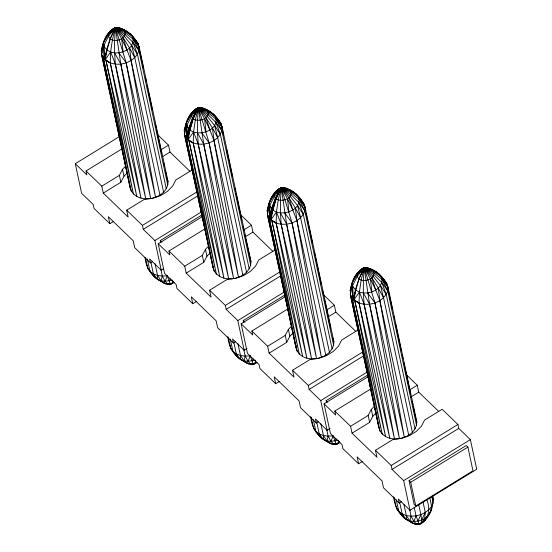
<?xml version="1.0" encoding="UTF-8"?>
<svg xmlns="http://www.w3.org/2000/svg" width="552" height="552" viewBox="0 0 552 552"><rect width="100%" height="100%" fill="white"/><g stroke="black" fill="none" stroke-linecap="round" stroke-linejoin="round"><path stroke-width="0.83" d="M139.552 50.177L138.11 43.449C132.784 35.763 125.442 27.786 115.423 27.6L112.394 39.903L110.635 51.936L110.29 62.997L140.988 198.133L115.334 64.101L114.554 52.799L114.609 40.393L115.423 27.6C126.291 27.772 135.675 37.308 139.173 46.934L168.022 181.518C168.194 199.976 135.019 206.103 130.127 187.652L101.568 54.579C101.34 44.484 105.632 32.182 115.423 27.6L120.419 28.097L121.668 28.959M223.56 135.254L221.035 123.482C215.708 115.796 208.366 107.819 198.347 107.633L195.318 119.936L193.559 131.969L193.214 143.03L223.912 278.167L198.251 144.134L197.478 132.832L197.533 120.426L198.347 107.633C209.215 107.806 218.599 117.341 222.097 126.967L250.946 261.551C251.119 280.009 217.943 286.136 213.051 267.685L184.492 134.612C184.264 124.517 188.556 112.215 198.347 107.633L203.343 108.13L204.592 108.992M333.636 345.276L304.787 210.698L305.014 207C300.433 197.595 292.581 187.887 281.265 187.666L278.236 199.969L276.483 212.002L276.138 223.063L306.836 358.2L281.175 224.167L280.402 212.865L280.457 200.459L281.265 187.666C292.139 187.839 301.523 197.374 305.014 207L333.87 341.578C334.043 360.042 300.868 366.169 295.975 347.719L267.416 214.645C267.189 204.55 271.48 192.241 281.265 187.666L286.26 188.163L287.516 189.025M387.959 288.592L386.883 283.542C381.549 275.862 374.215 267.879 364.189 267.699L361.16 280.002L359.407 292.036L359.062 303.096L389.76 438.233L364.099 304.2L363.326 292.898L363.382 280.492L364.189 267.699C375.056 267.865 384.447 277.408 387.939 287.033L416.794 421.611C416.967 440.068 383.792 446.202 378.9 427.752L350.341 294.678C350.113 284.584 354.405 272.274 364.189 267.699L369.184 268.196L370.44 269.059M145.086 257.425C145.618 265.291 149.254 271.963 154.85 277.366C157.941 280.278 162.378 280.789 165.455 283.804L170.451 284.301L173.894 282.424L170.451 284.301L165.455 283.804L157.513 279.409L157.568 275.455L155.05 263.725M227.831 336.623C228.445 344.745 231.861 351.831 237.774 357.399C240.865 360.311 245.302 360.822 248.379 363.837L253.375 364.334L256.818 362.457L253.375 364.334L248.379 363.837L240.437 359.442L240.486 355.488L237.974 343.758M310.755 416.656C311.362 424.778 314.785 431.864 320.698 437.432C323.789 440.344 328.226 440.855 331.303 443.87L336.299 444.367L339.742 442.49L336.299 444.367L331.303 443.87L323.362 439.475L323.41 435.514L320.898 423.784M432.651 495.579C434.61 506.225 429.332 519.529 419.223 524.4L414.228 523.903L406.286 519.508L406.334 515.547L404.002 504.659M167.794 185.21L138.938 50.632L139.173 46.934L132.363 36.356L124.704 31.071L115.423 27.6C106.432 31.747 103.5 41.738 101.292 50.549L101.823 53.075L101.292 50.549L108.537 36.218L115.423 27.6L123.572 29.684C130.438 38.24 111.925 45.333 108.537 36.218L108.882 32.754L115.423 27.6L116.431 27.904M213.141 266.202L213.051 267.685L198.72 199.555M250.718 265.243L221.863 130.665L222.097 126.967L215.287 116.389L207.628 111.104L198.347 107.633C189.357 111.78 186.424 121.771 184.216 130.582L184.568 132.266M229.722 343.523L229.625 345L230.598 346.27M296.113 345.497L295.975 347.719L284.832 294.727M312.549 425.033L312.687 422.818M416.56 425.309L387.711 290.731L387.939 287.033L381.135 276.448L373.476 271.17L364.189 267.699C355.198 271.839 352.273 281.837 350.065 290.649L357.31 276.31L364.189 267.699L372.345 269.783C379.21 278.339 360.697 285.425 357.31 276.31L357.648 272.854L364.189 267.699L367.349 267.92M431.008 508.599L430.87 510.772L429.166 513.443M139.173 46.934L133.322 39.337L125.249 32.761L115.423 27.6L108.378 34.583L103.555 42.552L103.838 45.43C109.544 59.733 137.827 51.736 132.363 36.356M199.355 107.937L198.347 107.633L191.806 112.787C188.273 125.566 214.783 120.253 206.496 109.717L198.347 107.633L191.302 114.616L186.479 122.585C187.494 140.305 221.593 133.066 215.287 116.389M282.279 187.97L281.265 187.666L274.73 192.82C271.198 205.599 297.7 200.286 289.42 189.75L281.265 187.666L274.227 194.649L269.404 202.618C270.418 220.338 304.518 213.1 298.211 196.415L290.552 191.137L281.265 187.666C272.281 191.813 269.348 201.804 267.14 210.616L267.492 212.299M387.939 287.033L382.094 279.436L374.021 272.86L364.189 267.699L357.151 274.682L352.328 282.652L352.604 285.522C358.317 299.833 386.6 291.829 381.135 276.448M110 32.651L110.145 30.947M188.529 128.678L187.19 138.8L184.492 134.612L214.114 271.17L186.321 138.262C196.112 148.992 217.322 144.493 221.863 130.665L215.998 122.544L208.028 114.595L198.347 107.633L191.461 116.244L186.762 125.463L184.492 134.612L186.321 138.262L193.214 143.03L219.737 276.6L188.998 140.85L187.57 139.138L188.529 128.678L192.462 118.073L198.347 107.633L208.173 112.794L216.246 119.37L222.097 126.967M332.132 348.933L303.283 214.348L297.556 205.579L290.179 196.326L281.265 187.666L274.385 196.277L269.68 205.489L267.416 214.645C274.013 230.039 300.219 225.72 304.787 210.698L298.922 202.577L290.952 194.628L281.265 187.666L275.952 198.665L270.37 219.241L276.138 223.063L302.662 356.633L271.922 220.883L270.494 219.172L271.453 208.711L275.386 198.106L281.265 187.666L291.097 192.827L299.17 199.403L305.014 207M393.679 496.69C394.287 504.811 397.709 511.897 403.622 517.466C406.714 520.377 411.15 520.881 414.228 523.903L419.223 524.4L422.666 522.523L424.716 518.5L425.281 512.484L423.129 502.43M246.53 272.26L217.681 137.676L212.472 128.071L206.034 117.728L198.347 107.633L193.027 118.632L187.57 139.138L186.321 138.262L216.391 274.213L188.998 140.85L187.452 139.207L188.812 128.989L192.62 118.245L198.347 107.633L207.255 116.293L214.631 125.545L220.358 134.315L249.207 268.9M271.453 208.711L270.114 218.827L267.416 214.645L297.038 351.203L269.245 218.295L270.494 219.172L271.736 209.015L275.545 198.278L281.265 187.666L288.951 197.761L295.396 208.104L300.605 217.709L329.454 352.293M242.859 275.103L214.01 140.518L209.891 129.975L204.599 118.873L198.347 107.633L193.248 118.818L189.909 129.989L188.094 139.69L193.214 143.03M325.783 355.136L296.935 220.552L292.815 210.008L287.523 198.899L281.265 187.666L276.172 198.844L272.833 210.022L270.998 219.875L271.922 220.883L299.315 354.246L269.245 218.295L270.004 218.896M138.938 50.632L133.073 42.511L125.104 34.562L115.423 27.6L110.338 38.792L107.012 49.977L105.246 59.747L106.074 60.817L136.813 196.567L110.29 62.997L103.396 58.229L101.568 54.579L103.838 45.43L104.611 59.071C114.264 68.959 134.729 63.839 138.938 50.632L133.322 39.337M387.711 290.731L381.846 282.61L373.876 274.661L364.189 267.699L359.104 278.891L355.785 290.076L353.963 299.777L354.846 300.916L385.579 436.66L359.062 303.096L352.169 298.328L350.341 294.678L352.604 285.522L353.383 299.17C363.037 309.051 383.495 303.938 387.711 290.731L382.094 279.436M187.57 139.138L189.522 129.665L193.027 118.632M270.494 219.172L272.447 209.698L275.952 198.665M111.973 29.477L115.423 27.6L120.778 64.025L145.721 198.782L115.334 64.101L110.635 51.936L105.246 59.747L104.611 59.071L106.646 49.68L110.131 38.626L115.423 27.6L124.331 36.266L131.707 45.512L137.434 54.282L166.283 188.867M359.062 303.096L353.763 299.736L350.341 294.678L379.955 431.236L352.169 298.328L353.383 299.17L355.419 289.772L358.903 278.719L364.189 267.699L373.104 276.359L380.48 285.612L386.207 294.382L415.056 428.966M160.86 269.397L162.295 276.097L165.151 281.313L167.767 284.094L172.176 283.286L172.783 280.568M255.7 360.601L255.1 363.319L250.691 364.127L248.076 361.346L245.219 356.13L243.784 349.43M326.708 429.463L328.143 436.163L331 441.379L333.615 444.16L338.024 443.353L338.624 440.634M409.632 509.496L411.067 516.196L413.924 521.412L416.539 524.193L420.948 523.386L421.7 519.984L425.281 512.484L428.952 509.641L431.629 506.281L433.141 502.624L431.878 496.759M102.589 46.478L103.555 42.552M186.479 122.585L185.513 126.505L186.438 125.249M268.438 206.538L269.404 202.618M351.362 286.571L352.328 282.652M172.196 280.099L165.151 281.313L161.074 280.795L162.295 276.097L167.256 275.779L170.451 284.301L173.356 282.507M255.121 360.132L248.076 361.346L243.998 360.829L245.219 356.13L250.18 355.812L253.375 364.334L256.866 362.222M338.045 440.165L331 441.379L326.922 440.862L328.143 436.163L333.104 435.845L336.299 444.367L339.804 442.242M429.836 497.904L431.629 506.281C431.616 517.314 419.513 523.261 409.846 520.895L411.067 516.196L416.022 515.872L420.872 514.609L425.281 512.484M432.947 500.554L433.368 498.932L432.52 496.138M353.383 299.17L355.785 290.076M110.29 62.997L104.99 59.644L101.568 54.579L131.19 191.137L103.396 58.229L104.611 59.071L107.012 49.977M165.151 281.313L167.256 275.779M248.076 361.346L250.18 355.812M331 441.379L333.104 435.845M413.924 521.412L416.022 515.872L414.228 507.495M426.172 518.121L425.502 519.756L422.991 521.612M169.25 280.954L170.202 278.801M252.174 360.98L253.126 358.834M335.098 441.013L336.051 438.868M426.799 499.588C430.512 508.344 429.152 520.591 419.223 524.4L418.023 521.047L420.872 514.609L418.72 504.556M187.19 138.8L186.762 125.463L184.216 130.582L184.582 132.259M270.114 218.827L269.68 205.489L267.14 210.616L267.506 212.292M194.214 110.849L194.897 109.51L198.347 107.633L209.105 142.823L238.45 277.228L214.01 140.518L212.472 128.071M277.138 190.882L277.822 189.543L281.265 187.666L292.029 222.856L321.374 357.261L296.935 220.552L295.396 208.104M192.655 169.616L175.798 179.987L172.659 186.038L167.442 191.406L160.577 195.622L152.628 198.354L144.265 199.369L126.67 210.188L128.154 217.095L103.279 193.09L101.796 186.176L119.391 175.363L122.523 169.305L125.428 166.325M103.279 193.09L120.867 182.27L124.007 176.212L127.484 172.638M274.848 250.104L258.722 260.02L255.583 266.071L250.367 271.439L243.494 275.655L235.552 278.387L227.189 279.402L209.594 290.221L211.078 297.128L186.203 273.123L184.72 266.209L202.315 255.39L205.447 249.338L208.932 245.764M186.203 273.123L203.792 262.303L206.931 256.245L209.829 253.271M358.503 329.682L341.647 340.046L338.507 346.104L333.291 351.465L326.418 355.688L318.476 358.421L310.114 359.435L292.519 370.254L294.002 377.161L269.128 353.156L267.644 346.242L285.232 335.423L288.372 329.371L291.849 325.79M269.128 353.156L286.716 342.337L289.855 336.278L293.333 332.704M401.442 501.658L399.241 503.01L398.392 499.056L410.005 510.262L476.721 469.248L470.373 439.627L458.76 428.421L457.918 424.474L442.159 409.267L424.571 420.079L421.431 426.137L416.208 431.498L409.342 435.721L401.401 438.454L393.038 439.468L375.443 450.28L376.926 457.194L352.045 433.182L350.568 426.275L368.156 415.456L371.296 409.398L374.773 405.823M352.045 433.182L369.64 422.37L372.779 416.311L376.257 412.737M188.57 140.27L186.321 138.262L188.073 139.842L186.748 138.58L186.762 125.463M271.494 220.303L269.245 218.295L271.494 220.303L276.138 223.063M427.027 516.789L428.311 514.781M188.094 139.69L193.559 131.969L198.251 144.134L228.645 278.815L203.702 144.058L198.347 107.633M271.018 219.724L276.483 212.002L281.175 224.167L311.57 358.848L286.626 224.091L281.265 187.666M172.176 283.286L173.59 281.458M338.024 443.353L339.439 441.524M420.948 523.386L424.716 518.5M113.091 29.711L114.147 28.449M334.74 444.084L336.299 444.367L337.555 443.256M251.815 364.051L253.375 364.334L255.252 362.671M189.591 116.155L190.895 115.106M272.515 196.188L273.82 195.139M172.962 282.445L170.451 284.301L168.891 284.018M421.107 523.006L419.223 524.4L417.664 524.117M253.375 364.334L255.417 362.871M336.299 444.367L339.025 442.407M412.378 432.326L383.523 297.742L378.32 288.137L371.875 277.794L364.189 267.699L360.746 269.576M113.505 221.442L109.841 223.691L94.081 208.49L93.24 204.537L81.627 193.331L75.279 163.716L119.266 136.668M75.279 163.716L86.885 174.922L86.043 170.968L121.964 148.881M161.184 149.668L168.512 145.155L157.603 134.633M162.667 156.575L169.995 152.069L168.512 145.155M163.433 268.81L161.232 270.163L154.884 240.548L143.278 229.342L142.43 225.395L196.684 192.034M143.278 229.342L197.526 195.988M154.884 240.548L201.073 212.147M160.632 242.211L160.287 240.575L202.073 214.887M196.429 301.475L192.765 303.724L177.006 288.523L176.164 284.57L164.551 273.364L158.203 243.749L202.191 216.701M158.203 243.749L169.809 254.955L168.967 251.001L204.889 228.914M109.841 223.691L108.358 216.784L133.232 240.796L134.716 247.703L150.475 262.911L152.669 261.558M243.377 230.149L251.436 225.188L240.527 214.666M245.585 236.608L252.919 232.102L251.436 225.188M247.089 348.395L244.156 350.196L237.808 320.581L226.196 309.375L225.354 305.422L280.34 271.618M226.196 309.375L280.45 276.021M237.808 320.581L284.728 291.732M243.556 322.244L243.211 320.608L284.998 294.92M279.353 381.508L275.69 383.757L259.93 368.55L259.081 364.603L247.475 353.397L241.127 323.782L285.115 296.734M241.127 323.782L252.733 334.981L251.884 331.034L287.813 308.947M192.765 303.724L191.282 296.817L216.156 320.822L217.64 327.736L233.392 342.944L235.594 341.591M327.032 309.727L334.36 305.221L323.451 294.699M328.509 316.641L335.844 312.135L334.36 305.221M330.013 428.428L327.081 430.229L320.733 400.614L309.12 389.408L308.278 385.455L363.264 351.652M309.12 389.408L364.106 355.598M320.733 400.614L367.653 371.765M326.48 402.277L326.135 400.642L367.922 374.953M362.278 461.541L358.607 463.79L342.854 448.583L342.005 444.636L330.4 433.43L324.052 403.816L368.771 376.319M324.052 403.816L335.657 415.014L334.809 411.067L370.737 388.981M275.69 383.757L274.206 376.85L299.08 400.856L300.564 407.769L316.317 422.977L318.518 421.624M409.957 389.76L417.284 385.255L406.375 374.725M410.702 397.123L418.768 392.168L417.284 385.255M410.005 510.262L403.657 480.64L392.044 469.441L391.202 465.488L457.918 424.474M392.044 469.441L458.76 428.421M403.657 480.64L470.373 439.627M409.053 480.675L466.24 445.519L467.903 447.12L472.981 470.815L415.794 505.97L414.138 504.369L409.053 480.675L410.716 482.276L415.794 505.97M410.716 482.276L467.903 447.12M279.995 188.515L281.52 188.149M117.148 27.876L118.576 27.821M200.072 107.909L201.501 107.854M282.997 187.942L284.425 187.887M147.35 258.929L150.04 271.494L153.387 273.882L157.568 275.455L162.295 276.097M230.274 338.962L232.965 351.527L236.311 353.915L240.486 355.488L245.219 356.13M313.377 419.83L315.889 431.56L319.235 433.948L323.41 435.514L328.143 436.163M396.301 499.864L398.813 511.594L402.16 513.981L406.334 515.547L411.067 516.196M354.405 300.322L352.169 298.328L382.239 434.279L354.846 300.916L352.169 298.328L353.963 299.777L359.407 292.036L364.099 304.2L394.494 438.881L369.55 304.124L364.189 267.699L370.447 278.933L375.739 290.041L379.859 300.585L408.708 435.162M167.332 283.735L163.44 283.017L161.929 281.858M250.256 363.761L246.364 363.05L237.774 357.399L230.688 348.484L228.349 337.596M333.18 443.794L329.289 443.083L320.698 437.432L315.889 431.56M416.104 523.827L412.206 523.117L403.622 517.466L396.536 508.551L394.197 497.662M209.18 111.663L210.636 112.187M291.373 191.434L293.56 192.22M374.297 271.467L376.478 272.246L377.644 273.426M105.68 60.278L103.396 58.229L133.467 194.18L106.074 60.817L103.396 58.229L104.611 59.071M145.611 258.398L147.763 268.458L154.85 277.366L161.218 281.41M300.343 199.52L301.675 200.473L296.458 195.167M383.26 279.547L384.599 280.506L379.962 275.786M147.763 268.458L150.158 270.508M230.688 348.484L231.881 349.513M311.273 417.629L313.612 428.518L315.406 430.063M396.536 508.551L398.923 510.607M104.99 59.644L103.873 58.588L103.838 45.43M353.763 299.736L352.645 298.687L352.604 285.522M169.995 152.069L190.019 171.396M252.919 232.102L272.943 251.429M335.844 312.135L355.867 331.462M418.768 392.168L438.792 411.495M160.287 240.575L161.943 242.176M243.211 320.608L244.867 322.209M326.135 400.642L327.791 402.242M86.043 170.968L101.796 186.176M126.67 210.188L142.43 225.395M168.967 251.001L184.72 266.209M209.594 290.221L225.354 305.422M251.884 331.034L267.644 346.242M292.519 370.254L308.278 385.455M334.809 411.067L350.568 426.275M375.443 450.28L391.202 465.488M161.232 270.163L149.626 258.964L150.475 262.911M244.156 350.196L232.551 338.99L233.392 342.944M327.081 430.229L315.475 419.023L316.317 422.977M399.241 503.01L383.488 487.802L382.005 480.889L357.13 456.883L358.607 463.79M270.37 219.241L270.998 219.875L269.673 218.613L269.68 205.489M215.273 116.9L218.751 120.439M128.871 33.334L127.712 32.154L128.775 33.458M132.349 36.867L134.088 38.64M398.813 511.594L401.994 515.085M232.965 351.527L236.152 355.019M150.04 271.494L153.228 274.986M313.612 428.518L316.889 432.437M379.134 273.999L386.883 283.542M296.21 193.966L303.959 203.515L304.676 206.876M213.286 113.933L221.035 123.482M130.369 33.9L138.11 43.449M146.701 264.967L147.674 266.236M129.547 48.038L131.086 60.485L155.526 197.195L126.18 62.79L115.423 27.6L123.11 37.695L129.547 48.038L134.757 57.643L163.606 192.227M399.641 502.251L402.16 513.981L406.286 519.508M316.717 422.218L319.235 433.948L323.362 439.475M233.793 342.185L236.311 353.915L240.437 359.442M150.868 262.152L153.387 273.882L157.513 279.409M367.591 292.857L374.953 302.889L404.299 437.294L379.859 300.585L378.32 288.137M284.666 212.824L292.029 222.856L316.524 358.524L286.626 224.091L280.402 212.865M201.742 132.79L209.105 142.823L233.599 278.491L203.702 144.058L197.478 132.832M118.818 52.757L126.18 62.79L150.682 198.458L120.778 64.025L114.554 52.799M406.334 515.547L409.846 520.895M323.41 435.514L326.922 440.862M240.486 355.488L243.998 360.829M157.568 275.455L161.074 280.795M115.423 27.6L121.675 38.84L126.967 49.942L131.086 60.485L159.935 195.07M363.326 292.898L369.55 304.124L399.448 438.557L374.953 302.889L364.189 267.699M299.17 199.403L304.787 210.698M216.246 119.37L221.863 130.665M402.16 513.981L403.622 517.466M319.235 433.948L320.698 437.432M236.311 353.915L237.774 357.399M153.387 273.882L154.85 277.366M416.022 515.872L418.023 521.047M381.846 282.61L386.207 294.382M298.922 202.577L303.283 214.348M215.998 122.544L220.358 134.315M133.073 42.511L137.434 54.282M371.875 277.794L375.739 290.041M288.951 197.761L292.815 210.008M206.034 117.728L209.891 129.975M123.11 37.695L126.967 49.942M415.946 418.823L416.794 421.611M332.808 338.093L333.87 341.578M250.946 261.551L245.916 239.554M166.959 178.027L168.022 181.518M353.211 279.415L353.577 280.768M380.48 285.612L383.523 297.742M297.556 205.579L300.605 217.709M214.631 125.545L217.681 137.676M131.707 45.512L134.757 57.643M388.325 290.276L392.472 309.617M393.914 316.351L394.632 319.712M395.536 323.92L396.26 327.281M396.619 328.964L401.304 350.837M402.208 355.039L402.932 358.407M403.829 362.609L404.554 365.976M404.913 367.66L410.681 394.577M412.123 401.304L412.848 404.671M413.207 406.348L414.469 412.24M414.828 413.917L415.732 418.126M371.296 409.398L372.779 416.311M368.156 415.456L369.64 422.37M306.118 213.603L306.843 216.97M307.202 218.654L308.464 224.54M308.823 226.223L312.432 243.046M314.412 252.298L315.137 255.666M315.496 257.342L316.758 263.235M317.117 264.912L321.271 284.259M322.713 290.994L323.431 294.354M324.334 298.563L325.052 301.923M325.418 303.607L330.648 327.998M288.372 329.371L289.855 336.278M285.232 335.423L286.716 342.337M226.624 149.557L227.348 152.918M227.707 154.601L228.97 160.487M229.328 162.171L232.392 176.474M234.917 188.246L235.642 191.613M236.001 193.297L237.263 199.182M237.622 200.866L241.769 220.213M243.211 226.941L243.936 230.301M244.833 234.51L245.557 237.877M205.447 249.338L206.931 256.245M202.315 255.39L203.792 262.303M139.911 51.86L143.52 68.683M145.5 77.935L146.225 81.296M147.129 85.505L147.846 88.872M148.205 90.549L152.352 109.896M155.422 124.193L156.14 127.56M156.506 129.244L157.768 135.13M158.127 136.813L161.729 153.635M163.716 162.888L164.434 166.255M165.338 170.458L166.062 173.825M166.421 175.508L166.78 177.185M135.833 40.406L136.192 42.09M122.523 169.305L124.007 176.212M119.391 175.363L120.867 182.27M361.56 345.317L362.443 349.526M362.802 351.21L364.037 357.096M364.389 358.779L365.1 362.14M365.983 366.349L378.9 427.752M275.455 250.146L275.807 251.829M276.69 256.038L277.401 259.399M280.409 273.702L282.886 285.474M283.238 287.157L284.473 293.043M189.343 154.974L189.702 156.658M194.297 178.524L195.187 182.733M195.539 184.416L196.243 187.777M197.133 191.986L197.837 195.346M108.192 83.352L108.544 85.036M112.615 104.383L115.623 118.68M115.975 120.364L116.686 123.724M117.569 127.933L130.127 187.652M420.872 514.609L421.7 519.984M370.447 278.933L371.869 291.884M287.523 198.899L288.944 211.851M204.599 118.873L206.02 131.825M121.675 38.84L123.096 51.791"/></g></svg>
